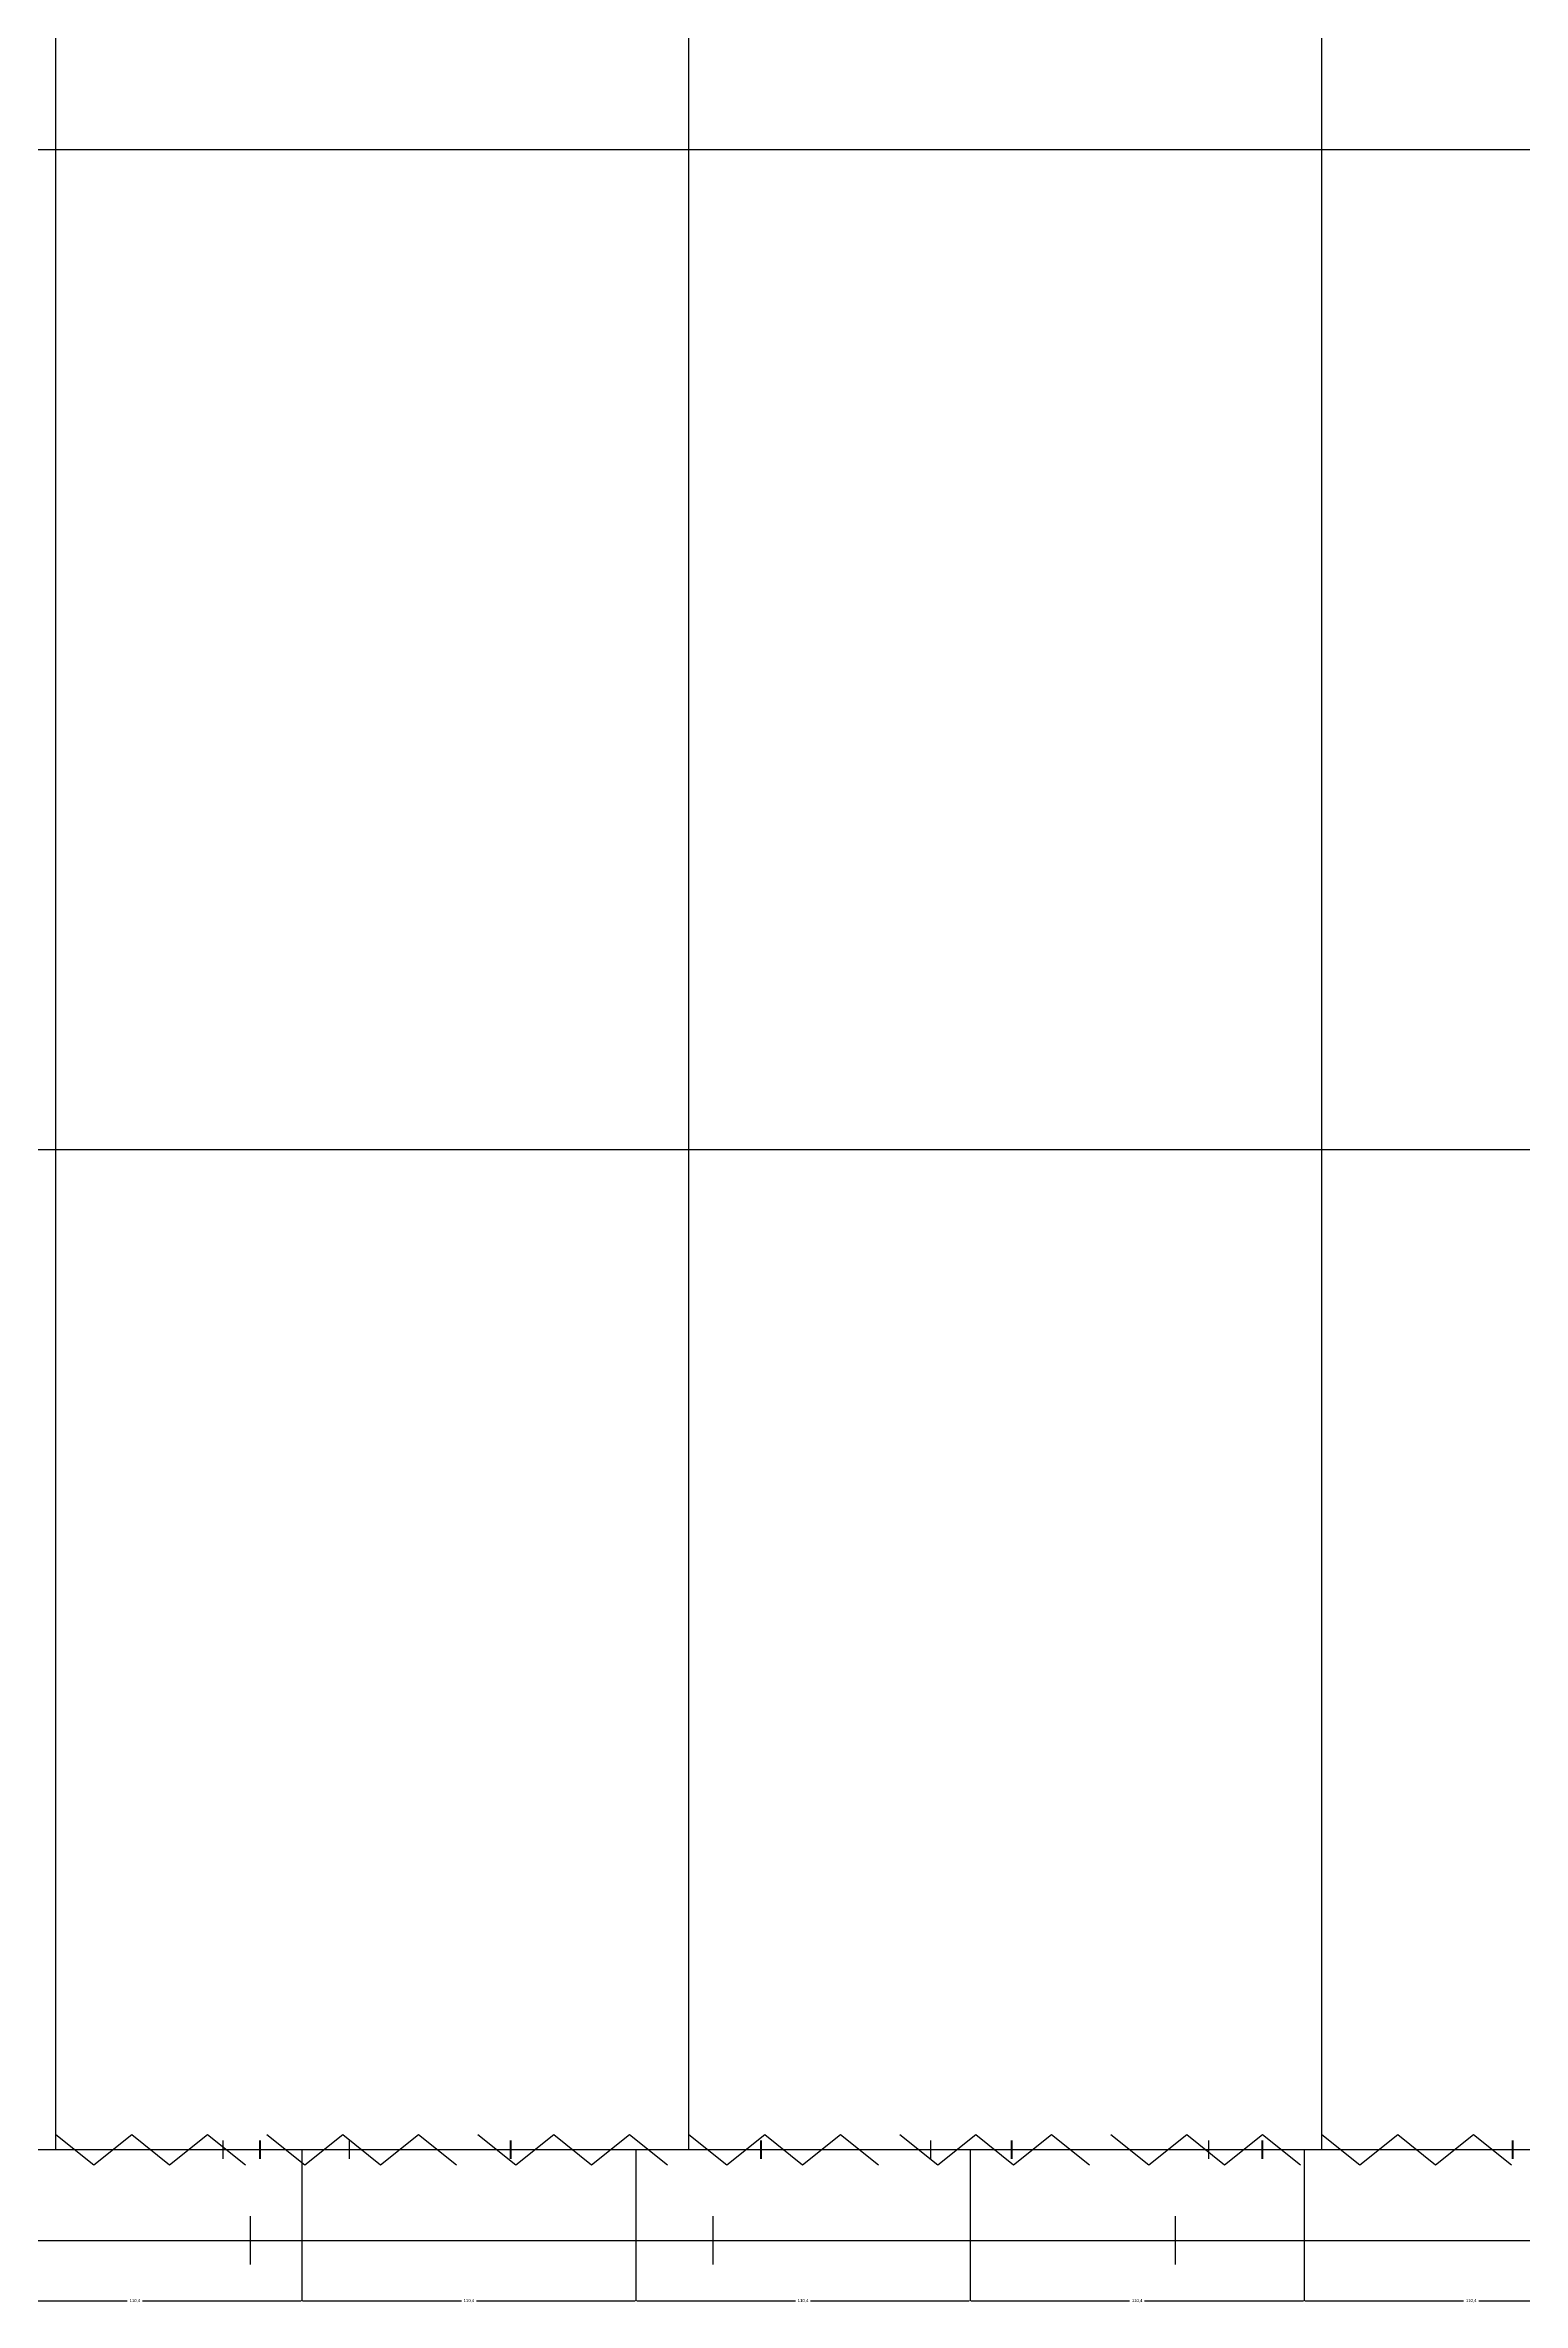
# Model space of a CAD drawing. Header units: inches. Extents: x -5298 to 11252, y 8210 to 22495.
# Drawn here: x 7957 to 8445, y 11453 to 12199 of the extents above; entities that cross this region are included whole.
import ezdxf

# ---------------------------------------------------------------- set-up
doc = ezdxf.new("R2010")
doc.units = ezdxf.units.IN
doc.header["$LTSCALE"] = 11
doc.header["$MEASUREMENT"] = 0
doc.layers.get('Defpoints').update_dxf_attribs({"color": 40})
for name, color, linetype in [('BEAM', 3, 'Continuous'), ('break', 1, 'Continuous'), ('D7', 2, 'Continuous'), ('dim', 3, 'Continuous'), ('IRON', 1, 'Continuous'), ('MABAT', 4, 'Continuous')]:
    doc.layers.add(name, color=color, linetype=linetype)
doc.layers.add('W-Conc', color=3, linetype='Continuous', lineweight=40)
doc.styles.get("Standard").update_dxf_attribs({"font": 'arial.ttf'})
doc.dimstyles.get("Standard").update_dxf_attribs({"dimtxt": 2.5, "dimasz": 2.5, "dimexe": 1.25, "dimexo": 0.625, "dimtad": 1, "dimtxsty": 'Standard', "dimcen": 2.5, "dimazin": 3, "dimtfac": 1, "dimtmove": 0, "dimatfit": 3})

# ---------------------------------------------------------------- blocks, each defined once
blk = doc.blocks.new('_CLOSEDFILLED')
at = {"color": 0, "linetype": 'BYBLOCK'}
blk.add_solid([(-1, 0.2), (0, 0), (-1, -0.2)], dxfattribs=at)
blk = doc.blocks.new('*D14')
at = {"color": 2}
for p, q in [((7931.52, 11503.27), (7931.52, 11453.27)), ((8041.92, 11503.27), (8041.92, 11453.27)), ((7931.77, 11453.27), (7984.22, 11453.27)), ((7989.22, 11453.27), (8041.67, 11453.27))]:
    blk.add_line(p, q, dxfattribs=at)
at = {"layer": 'Defpoints'}
for p in [(7931.52, 11503.27), (8041.92, 11503.27), (7931.52, 11453.27)]:
    blk.add_point(p, dxfattribs=at)
at = {"layer": 'dim', "color": 2, "xscale": 0.25, "yscale": 0.25, "rotation": 180}
blk.add_blockref('_CLOSEDFILLED', (7931.52, 11453.27), dxfattribs=at)
at = {"layer": 'dim', "color": 2, "xscale": 0.25, "yscale": 0.25}
blk.add_blockref('_CLOSEDFILLED', (8041.92, 11453.27), dxfattribs=at)
at = {"layer": 'dim', "color": 0, "insert": (7986.72, 11453.27), "char_height": 1, "attachment_point": 5}
blk.add_mtext('110,4', dxfattribs=at)
blk = doc.blocks.new('*D15')
at = {"color": 2}
for p, q in [((8041.92, 11503.27), (8041.92, 11453.27)), ((8152.32, 11503.27), (8152.32, 11453.27)), ((8042.17, 11453.27), (8094.62, 11453.27)), ((8099.62, 11453.27), (8152.07, 11453.27))]:
    blk.add_line(p, q, dxfattribs=at)
at = {"layer": 'Defpoints'}
for p in [(8041.92, 11503.27), (8152.32, 11503.27), (8041.92, 11453.27)]:
    blk.add_point(p, dxfattribs=at)
at = {"layer": 'dim', "color": 2, "xscale": 0.25, "yscale": 0.25, "rotation": 180}
blk.add_blockref('_CLOSEDFILLED', (8041.92, 11453.27), dxfattribs=at)
at = {"layer": 'dim', "color": 2, "xscale": 0.25, "yscale": 0.25}
blk.add_blockref('_CLOSEDFILLED', (8152.32, 11453.27), dxfattribs=at)
at = {"layer": 'dim', "color": 0, "insert": (8097.12, 11453.27), "char_height": 1, "attachment_point": 5}
blk.add_mtext('110,4', dxfattribs=at)
blk = doc.blocks.new('*D16')
at = {"color": 2}
for p, q in [((8152.32, 11503.27), (8152.32, 11453.27)), ((8262.72, 11503.27), (8262.72, 11453.27)), ((8152.57, 11453.27), (8205.02, 11453.27)), ((8210.02, 11453.27), (8262.47, 11453.27))]:
    blk.add_line(p, q, dxfattribs=at)
at = {"layer": 'Defpoints'}
for p in [(8152.32, 11503.27), (8262.72, 11503.27), (8152.32, 11453.27)]:
    blk.add_point(p, dxfattribs=at)
at = {"layer": 'dim', "color": 2, "xscale": 0.25, "yscale": 0.25, "rotation": 180}
blk.add_blockref('_CLOSEDFILLED', (8152.32, 11453.27), dxfattribs=at)
at = {"layer": 'dim', "color": 2, "xscale": 0.25, "yscale": 0.25}
blk.add_blockref('_CLOSEDFILLED', (8262.72, 11453.27), dxfattribs=at)
at = {"layer": 'dim', "color": 0, "insert": (8207.52, 11453.27), "char_height": 1, "attachment_point": 5}
blk.add_mtext('110,4', dxfattribs=at)
blk = doc.blocks.new('*D17')
at = {"color": 2}
for p, q in [((8262.72, 11503.27), (8262.72, 11453.27)), ((8373.12, 11503.27), (8373.12, 11453.27)), ((8262.97, 11453.27), (8315.42, 11453.27)), ((8320.42, 11453.27), (8372.87, 11453.27))]:
    blk.add_line(p, q, dxfattribs=at)
at = {"layer": 'Defpoints'}
for p in [(8262.72, 11503.27), (8373.12, 11503.27), (8262.72, 11453.27)]:
    blk.add_point(p, dxfattribs=at)
at = {"layer": 'dim', "color": 2, "xscale": 0.25, "yscale": 0.25, "rotation": 180}
blk.add_blockref('_CLOSEDFILLED', (8262.72, 11453.27), dxfattribs=at)
at = {"layer": 'dim', "color": 2, "xscale": 0.25, "yscale": 0.25}
blk.add_blockref('_CLOSEDFILLED', (8373.12, 11453.27), dxfattribs=at)
at = {"layer": 'dim', "color": 0, "insert": (8317.92, 11453.27), "char_height": 1, "attachment_point": 5}
blk.add_mtext('110,4', dxfattribs=at)
blk = doc.blocks.new('*D18')
at = {"color": 2}
for p, q in [((8373.12, 11503.27), (8373.12, 11453.27)), ((8483.52, 11503.27), (8483.52, 11453.27)), ((8373.37, 11453.27), (8425.82, 11453.27)), ((8430.82, 11453.27), (8483.27, 11453.27))]:
    blk.add_line(p, q, dxfattribs=at)
at = {"layer": 'Defpoints'}
for p in [(8373.12, 11503.27), (8483.52, 11503.27), (8373.12, 11453.27)]:
    blk.add_point(p, dxfattribs=at)
at = {"layer": 'dim', "color": 2, "xscale": 0.25, "yscale": 0.25, "rotation": 180}
blk.add_blockref('_CLOSEDFILLED', (8373.12, 11453.27), dxfattribs=at)
at = {"layer": 'dim', "color": 2, "xscale": 0.25, "yscale": 0.25}
blk.add_blockref('_CLOSEDFILLED', (8483.52, 11453.27), dxfattribs=at)
at = {"layer": 'dim', "color": 0, "insert": (8428.32, 11453.27), "char_height": 1, "attachment_point": 5}
blk.add_mtext('110,4', dxfattribs=at)

msp = doc.modelspace()

# ---------------------------------------------------------------- linework, layer by layer
at = {"layer": 'BEAM', "color": 5}
for p, q in [((7960.571, 11503.269), (7960.571, 17785.198)), ((8169.751, 11503.269), (8169.751, 17785.198)), ((8378.931, 11503.269), (8378.931, 17785.198)), ((6496.312, 12164.525), (10470.731, 12164.525)), ((6496.312, 11833.897), (10470.731, 11833.897)), ((6496.312, 11503.269), (10470.731, 11503.269))]:
    msp.add_line(p, q, dxfattribs=at)
at = {"layer": 'break', "color": 7}
for p, q in [((7960.571, 11508.269), (7973.122, 11498.269)), ((7973.122, 11498.269), (7985.673, 11508.269)), ((7985.673, 11508.269), (7998.224, 11498.269)), ((7998.224, 11498.269), (8010.775, 11508.269)), ((8010.775, 11508.269), (8023.325, 11498.269)), ((8030.298, 11508.269), (8042.849, 11498.269)), ((8042.849, 11498.269), (8055.4, 11508.269)), ((8055.4, 11508.269), (8067.95, 11498.269)), ((8067.95, 11498.269), (8080.501, 11508.269)), ((8080.501, 11508.269), (8093.052, 11498.269)), ((8100.025, 11508.269), (8112.575, 11498.269)), ((8112.575, 11498.269), (8125.126, 11508.269)), ((8125.126, 11508.269), (8137.677, 11498.269)), ((8137.677, 11498.269), (8150.228, 11508.269)), ((8150.228, 11508.269), (8162.779, 11498.269)), ((8169.751, 11508.269), (8182.302, 11498.269)), ((8182.302, 11498.269), (8194.853, 11508.269)), ((8194.853, 11508.269), (8207.404, 11498.269)), ((8207.404, 11498.269), (8219.954, 11508.269)), ((8219.954, 11508.269), (8232.505, 11498.269)), ((8239.478, 11508.269), (8252.029, 11498.269)), ((8252.029, 11498.269), (8264.58, 11508.269)), ((8264.58, 11508.269), (8277.13, 11498.269)), ((8277.13, 11498.269), (8289.681, 11508.269)), ((8289.681, 11508.269), (8302.232, 11498.269)), ((8309.205, 11508.269), (8321.755, 11498.269)), ((8321.755, 11498.269), (8334.306, 11508.269)), ((8334.306, 11508.269), (8346.857, 11498.269)), ((8346.857, 11498.269), (8359.408, 11508.269)), ((8359.408, 11508.269), (8371.959, 11498.269)), ((8378.931, 11508.269), (8391.482, 11498.269)), ((8391.482, 11498.269), (8404.033, 11508.269)), ((8404.033, 11508.269), (8416.584, 11498.269)), ((8416.584, 11498.269), (8429.134, 11508.269)), ((8429.134, 11508.269), (8441.685, 11498.269))]:
    msp.add_line(p, q, dxfattribs=at)
at = {"layer": 'D7', "color": 4}
for p, q in [((8015.942, 11500.269), (8015.942, 11506.269)), ((8249.732, 11500.269), (8249.732, 11506.269))]:
    msp.add_line(p, q, dxfattribs=at)
at = {"layer": 'IRON', "color": 1}
for p, q in [((8024.934, 11465.269), (8024.934, 11481.269)), ((8177.797, 11465.269), (8177.797, 11481.269)), ((8330.659, 11465.269), (8330.659, 11481.269)), ((6496.312, 11473.269), (10470.731, 11473.269))]:
    msp.add_line(p, q, dxfattribs=at)
at = {"layer": 'MABAT', "color": 3}
for p, q in [((8057.691, 11500.269), (8057.691, 11506.269)), ((8341.578, 11500.269), (8341.578, 11506.269))]:
    msp.add_line(p, q, dxfattribs=at)
at = {"layer": 'W-Conc', "color": 2}
for p, q in [((8028.119, 11500.269), (8028.119, 11506.269)), ((8110.919, 11500.269), (8110.919, 11506.269)), ((8193.72, 11500.269), (8193.72, 11506.269)), ((8276.52, 11500.269), (8276.52, 11506.269)), ((8359.321, 11500.269), (8359.321, 11506.269)), ((8442.121, 11500.269), (8442.121, 11506.269))]:
    msp.add_line(p, q, dxfattribs=at)

# ---------------------------------------------------------------- dimensions: what is measured, and where the dimension line sits
at = {"layer": 'dim', "color": 2}
for base, p1, p2, picture, middle in [((7931.519, 11453.269), (7931.519, 11503.269), (8041.919, 11503.269), '*D14', (7986.719, 11453.269)), ((8041.919, 11453.269), (8041.919, 11503.269), (8152.32, 11503.269), '*D15', (8097.119, 11453.269)), ((8152.32, 11453.269), (8152.32, 11503.269), (8262.72, 11503.269), '*D16', (8207.52, 11453.269)), ((8262.72, 11453.269), (8262.72, 11503.269), (8373.121, 11503.269), '*D17', (8317.92, 11453.269)), ((8373.121, 11453.269), (8373.121, 11503.269), (8483.521, 11503.269), '*D18', (8428.321, 11453.269))]:
    dim = msp.add_linear_dim(base=base, p1=p1, p2=p2, dimstyle='Standard', dxfattribs=at)
    dim.commit()
    dim.dimension.update_dxf_attribs({"geometry": picture, "text_midpoint": middle})

doc.saveas('drawing.dxf')
